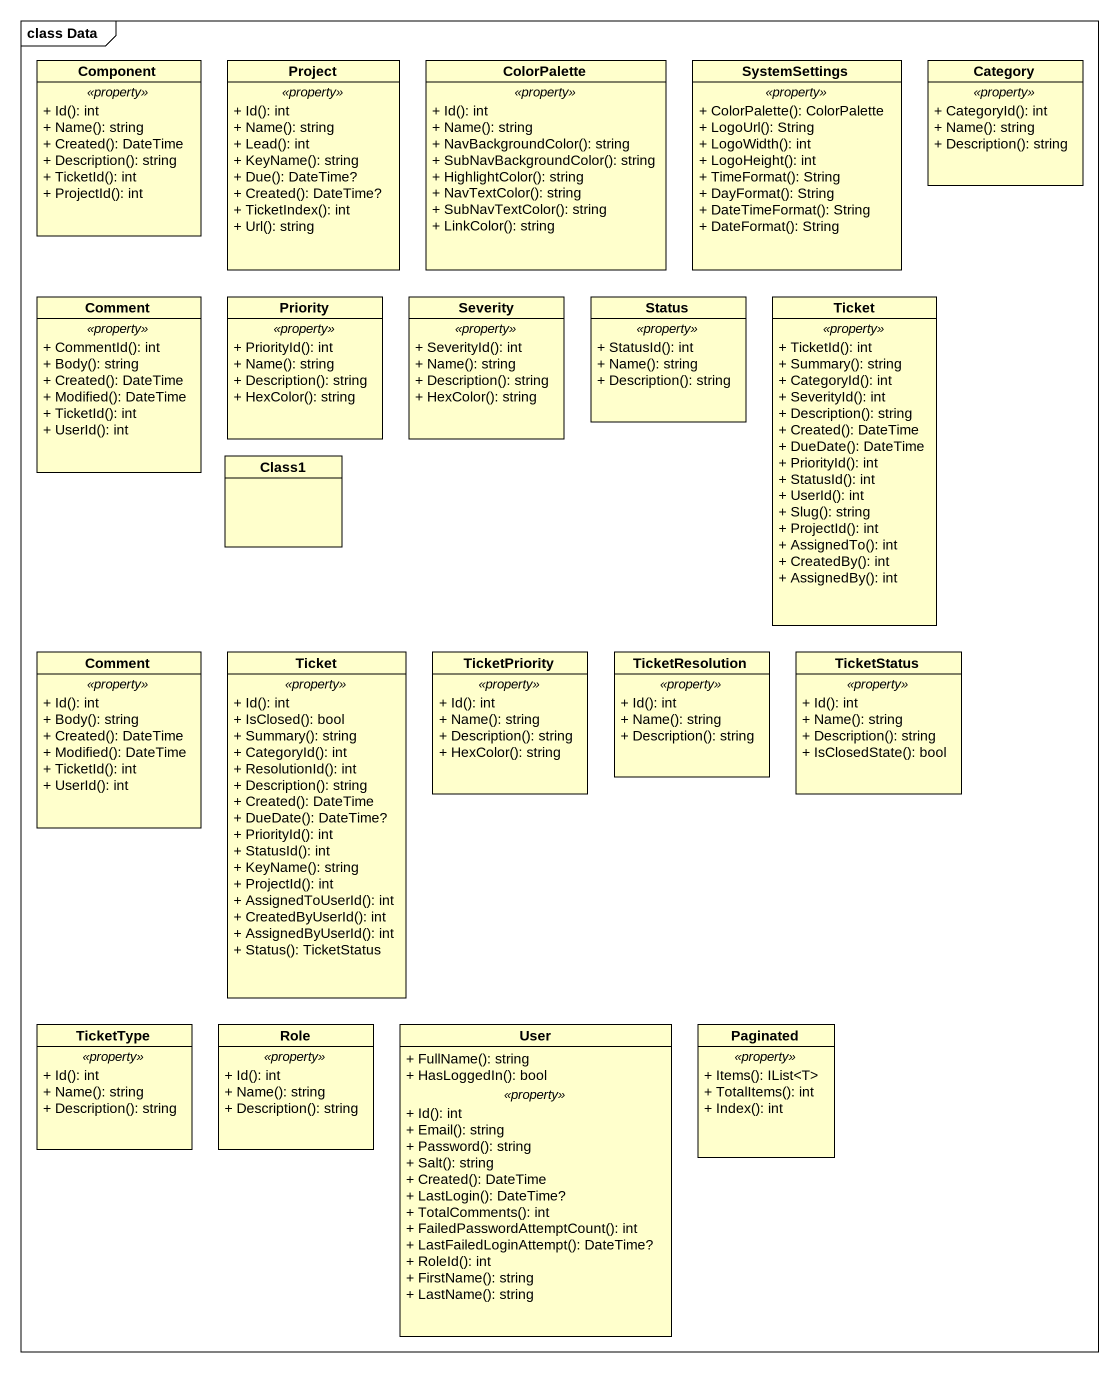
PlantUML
@startuml
mainframe class Data
hide circle
hide empty members
skinparam classAttributeIconSize 0
class "Component" as Component_ {
  .. <<property>> ..
  + Id(): int
  + Name(): string
  + Created(): DateTime
  + Description(): string
  + TicketId(): int
  + ProjectId(): int
}
class Project {
  .. <<property>> ..
  + Id(): int
  + Name(): string
  + Lead(): int
  + KeyName(): string
  + Due(): DateTime?
  + Created(): DateTime?
  + TicketIndex(): int
  + Url(): string
}
class ColorPalette {
  .. <<property>> ..
  + Id(): int
  + Name(): string
  + NavBackgroundColor(): string
  + SubNavBackgroundColor(): string
  + HighlightColor(): string
  + NavTextColor(): string
  + SubNavTextColor(): string
  + LinkColor(): string
}
class SystemSettings {
  .. <<property>> ..
  + ColorPalette(): ColorPalette
  + LogoUrl(): String
  + LogoWidth(): int
  + LogoHeight(): int
  + TimeFormat(): String
  + DayFormat(): String
  + DateTimeFormat(): String
  + DateFormat(): String
}
class Category {
  .. <<property>> ..
  + CategoryId(): int
  + Name(): string
  + Description(): string
}
class Comment {
  .. <<property>> ..
  + CommentId(): int
  + Body(): string
  + Created(): DateTime
  + Modified(): DateTime
  + TicketId(): int
  + UserId(): int
}
class Priority {
  .. <<property>> ..
  + PriorityId(): int
  + Name(): string
  + Description(): string
  + HexColor(): string
}
class Severity {
  .. <<property>> ..
  + SeverityId(): int
  + Name(): string
  + Description(): string
  + HexColor(): string
}
class Status {
  .. <<property>> ..
  + StatusId(): int
  + Name(): string
  + Description(): string
}
class Ticket {
  .. <<property>> ..
  + TicketId(): int
  + Summary(): string
  + CategoryId(): int
  + SeverityId(): int
  + Description(): string
  + Created(): DateTime
  + DueDate(): DateTime
  + PriorityId(): int
  + StatusId(): int
  + UserId(): int
  + Slug(): string
  + ProjectId(): int
  + AssignedTo(): int
  + CreatedBy(): int
  + AssignedBy(): int
}
class Class1
class "Comment" as Comment_2 {
  .. <<property>> ..
  + Id(): int
  + Body(): string
  + Created(): DateTime
  + Modified(): DateTime
  + TicketId(): int
  + UserId(): int
}
class "Ticket" as Ticket_2 {
  .. <<property>> ..
  + Id(): int
  + IsClosed(): bool
  + Summary(): string
  + CategoryId(): int
  + ResolutionId(): int
  + Description(): string
  + Created(): DateTime
  + DueDate(): DateTime?
  + PriorityId(): int
  + StatusId(): int
  + KeyName(): string
  + ProjectId(): int
  + AssignedToUserId(): int
  + CreatedByUserId(): int
  + AssignedByUserId(): int
  + Status(): TicketStatus
}
class TicketPriority {
  .. <<property>> ..
  + Id(): int
  + Name(): string
  + Description(): string
  + HexColor(): string
}
class TicketResolution {
  .. <<property>> ..
  + Id(): int
  + Name(): string
  + Description(): string
}
class TicketStatus {
  .. <<property>> ..
  + Id(): int
  + Name(): string
  + Description(): string
  + IsClosedState(): bool
}
class TicketType {
  .. <<property>> ..
  + Id(): int
  + Name(): string
  + Description(): string
}
class Role {
  .. <<property>> ..
  + Id(): int
  + Name(): string
  + Description(): string
}
class User {
  + FullName(): string
  + HasLoggedIn(): bool
  .. <<property>> ..
  + Id(): int
  + Email(): string
  + Password(): string
  + Salt(): string
  + Created(): DateTime
  + LastLogin(): DateTime?
  + TotalComments(): int
  + FailedPasswordAttemptCount(): int
  + LastFailedLoginAttempt(): DateTime?
  + RoleId(): int
  + FirstName(): string
  + LastName(): string
}
class Paginated {
  .. <<property>> ..
  + Items(): IList<T>
  + TotalItems(): int
  + Index(): int
}
@enduml
